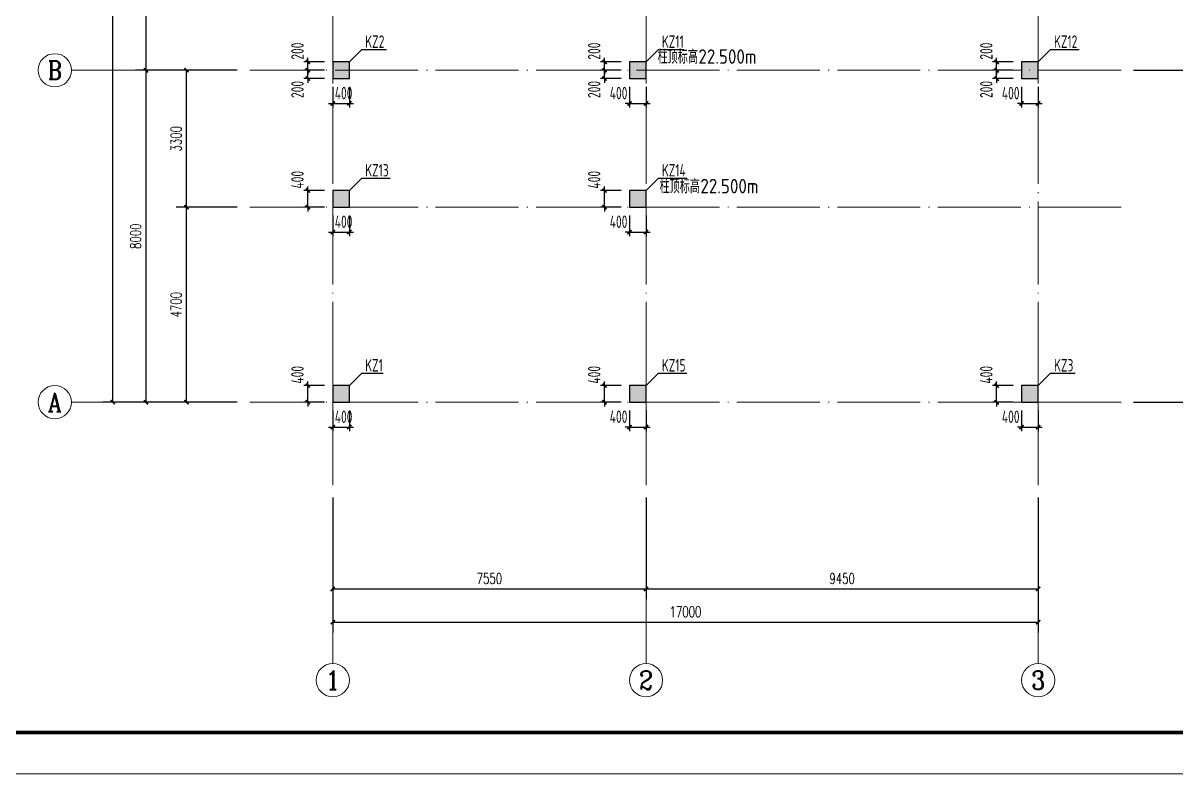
# Model space of a CAD drawing. Extents: x 3968514 to 5230306, y -516551 to -228246.
# Drawn here: x 5044058 to 5071841, y -359553 to -341457 of the extents above; entities that cross this region are included whole.
import ezdxf
from ezdxf.enums import TextEntityAlignment as Align

# ---------------------------------------------------------------- set-up
doc = ezdxf.new("R2010")
doc.units = 0
doc.header["$LTSCALE"] = 1000
doc.header["$MEASUREMENT"] = 0
doc.linetypes.add('DOTE', pattern=[2.42, 2, -0.2, 0.02, -0.2])
for name, color, linetype, lineweight in [('AXIS', 3, 'Continuous', 15), ('AXIS_TEXT', 7, 'Continuous', 15), ('COLU-DIM', 3, 'Continuous', 25), ('COLU-HATCH', 251, 'Continuous', 25), ('COLU-TEXT', 2, 'Continuous', 25), ('DOTE', 1, 'DOTE', 9), ('FRAME', 3, 'Continuous', 18), ('PUB_DIM', 3, 'Continuous', 15)]:
    doc.layers.add(name, color=color, linetype=linetype, lineweight=lineweight)
doc.layers.add('COLU', color=7, linetype='Continuous')
doc.layers.add('PUB_TEXT', color=7, linetype='Continuous')
doc.styles.add('_TCH_AXIS', font='COMPLEX', dxfattribs={"bigfont": 'GBCBIG'})
doc.styles.add('_TCH_DIM_T3', font='SIMPLEX.shx', dxfattribs={"width": 0.7, "bigfont": 'GBCBIG.shx'})
doc.styles.add('COMPLEX', font='COMPLEX')
doc.styles.add('FromPkpm', font='Tssdeng.shx', dxfattribs={"width": 0.7, "bigfont": 'hztxt.shx'})
doc.styles.get("Standard").update_dxf_attribs({"font": 'gbenor.shx', "bigfont": 'gbcbig.shx'})
doc.dimstyles.new('_TCH_ARCH&&100', dxfattribs={"dimtxt": 255, "dimasz": 100, "dimexe": 250, "dimexo": 300, "dimgap": 122.5, "dimtad": 1, "dimdec": 0, "dimzin": 0, "dimdsep": 46, "dimtxsty": '_TCH_DIM_T3', "dimblk": 'ARCHTICK', "dimcen": 0.09, "dimclrt": 7, "dimazin": 2, "dimtfac": 1, "dimtdec": 0, "dimtix": 1, "dimtmove": 2, "dimatfit": 3, "dimfxl": 150, "dimtolj": 1, "dimtzin": 0, "dimarcsym": 0})
doc.dimstyles.new('Pkpm_1', dxfattribs={"dimtxt": 250, "dimasz": 100, "dimexe": 100, "dimexo": 0.0625, "dimgap": 100, "dimtad": 1, "dimdec": 0, "dimrnd": 1, "dimzin": 0, "dimdsep": 46, "dimtxsty": 'FromPkpm', "dimblk1": 'ARCHTICK', "dimblk2": 'ARCHTICK', "dimsah": 1, "dimcen": 0.09, "dimdle": 100, "dimadec": 0, "dimazin": 0, "dimtfac": 1, "dimtdec": 0, "dimtix": 1, "dimtmove": 2, "dimatfit": 1, "dimfxl": 1, "dimtolj": 1, "dimtzin": 0, "dimarcsym": 0})

# ---------------------------------------------------------------- blocks, each defined once
blk = doc.blocks.new('A$C0B803521')
at = {"layer": 'FRAME', "lineweight": 140}
blk.add_line((-97543, 35252), (-16943, 35252), dxfattribs=at)
at = {"layer": 'FRAME', "lineweight": 18}
blk.add_line((-100043, 34252), (-15943, 34252), dxfattribs=at)
blk = doc.blocks.new('_ArchTick')
at = {"color": 0, "linetype": 'ByBlock', "const_width": 0.4}
blk.add_lwpolyline([(-0.5, -0.5), (0.5, 0.5)], dxfattribs=at)
blk = doc.blocks.new('*D746')
at = {"layer": 'COLU-DIM', "color": 0, "lineweight": -2, "transparency": 16777216}
for p, q in [((5067521, -342595), (5067521, -342495)), ((5067921, -342595), (5067421, -342595)), ((5067921, -342795), (5067421, -342795)), ((5067521, -342795), (5067521, -342595)), ((5067521, -342795), (5067521, -342895))]:
    blk.add_line(p, q, dxfattribs=at)
at = {"layer": 'Defpoints', "color": 0, "transparency": 16777216}
for p in [(5067521, -342595), (5068121, -342595), (5068121, -342795)]:
    blk.add_point(p, dxfattribs=at)
at = {"layer": 'COLU-DIM', "color": 0, "lineweight": -2, "transparency": 16777216, "xscale": 100, "yscale": 100, "zscale": 100}
for p, rotation in [((5067521, -342595), 270), ((5067521, -342795), 90)]:
    blk.add_blockref('_ArchTick', p, dxfattribs=dict(at, rotation=rotation))
at = {"layer": 'COLU-DIM', "color": 7, "transparency": 16777216, "insert": (5067271, -343057), "char_height": 300, "attachment_point": 5, "rotation": 90, "style": 'FromPkpm'}
blk.add_mtext('\\A1;200', dxfattribs=at)
blk = doc.blocks.new('*D744')
at = {"layer": 'COLU-DIM', "color": 0, "lineweight": -2, "transparency": 16777216}
for p, q in [((5058671, -342995), (5058671, -343495)), ((5059071, -342995), (5059071, -343495)), ((5058671, -343395), (5058571, -343395)), ((5058671, -343395), (5059071, -343395)), ((5059071, -343395), (5059171, -343395))]:
    blk.add_line(p, q, dxfattribs=at)
at = {"layer": 'Defpoints', "color": 0, "transparency": 16777216}
for p in [(5058671, -342795), (5059071, -342795), (5059071, -343395)]:
    blk.add_point(p, dxfattribs=at)
at = {"layer": 'COLU-DIM', "color": 0, "lineweight": -2, "transparency": 16777216, "xscale": 100, "yscale": 100, "zscale": 100}
blk.add_blockref('_ArchTick', (5058671, -343395), dxfattribs=at)
at = {"layer": 'COLU-DIM', "color": 0, "lineweight": -2, "transparency": 16777216, "xscale": 100, "yscale": 100, "zscale": 100, "rotation": 180}
blk.add_blockref('_ArchTick', (5059071, -343395), dxfattribs=at)
at = {"layer": 'COLU-DIM', "color": 7, "transparency": 16777216, "insert": (5058409, -343145), "char_height": 300, "attachment_point": 5, "style": 'FromPkpm'}
blk.add_mtext('\\A1;400', dxfattribs=at)
blk = doc.blocks.new('*D743')
at = {"layer": 'COLU-DIM', "color": 0, "lineweight": -2, "transparency": 16777216}
for p, q in [((5058671, -350795), (5058671, -351295)), ((5059071, -350795), (5059071, -351295)), ((5058671, -351195), (5058571, -351195)), ((5058671, -351195), (5059071, -351195)), ((5059071, -351195), (5059171, -351195))]:
    blk.add_line(p, q, dxfattribs=at)
at = {"layer": 'Defpoints', "color": 0, "transparency": 16777216}
for p in [(5058671, -350595), (5059071, -350595), (5059071, -351195)]:
    blk.add_point(p, dxfattribs=at)
at = {"layer": 'COLU-DIM', "color": 0, "lineweight": -2, "transparency": 16777216, "xscale": 100, "yscale": 100, "zscale": 100}
blk.add_blockref('_ArchTick', (5058671, -351195), dxfattribs=at)
at = {"layer": 'COLU-DIM', "color": 0, "lineweight": -2, "transparency": 16777216, "xscale": 100, "yscale": 100, "zscale": 100, "rotation": 180}
blk.add_blockref('_ArchTick', (5059071, -351195), dxfattribs=at)
at = {"layer": 'COLU-DIM', "color": 7, "transparency": 16777216, "insert": (5058409, -350945), "char_height": 300, "attachment_point": 5, "style": 'FromPkpm'}
blk.add_mtext('\\A1;400', dxfattribs=at)
blk = doc.blocks.new('*D742')
at = {"layer": 'COLU-DIM', "color": 0, "lineweight": -2, "transparency": 16777216}
for p, q in [((5051321, -345495), (5050821, -345495)), ((5050921, -345495), (5050921, -345395)), ((5050921, -345895), (5050921, -345495)), ((5051321, -345895), (5050821, -345895)), ((5050921, -345895), (5050921, -345995))]:
    blk.add_line(p, q, dxfattribs=at)
at = {"layer": 'Defpoints', "color": 0, "transparency": 16777216}
for p in [(5050921, -345495), (5051521, -345495), (5051521, -345895)]:
    blk.add_point(p, dxfattribs=at)
at = {"layer": 'COLU-DIM', "color": 0, "lineweight": -2, "transparency": 16777216, "xscale": 100, "yscale": 100, "zscale": 100}
for p, rotation in [((5050921, -345495), 270), ((5050921, -345895), 90)]:
    blk.add_blockref('_ArchTick', p, dxfattribs=dict(at, rotation=rotation))
at = {"layer": 'COLU-DIM', "color": 7, "transparency": 16777216, "insert": (5050671, -345233), "char_height": 300, "attachment_point": 5, "rotation": 90, "style": 'FromPkpm'}
blk.add_mtext('\\A1;400', dxfattribs=at)
blk = doc.blocks.new('*D741')
at = {"layer": 'COLU-DIM', "color": 0, "lineweight": -2, "transparency": 16777216}
for p, q in [((5058471, -342395), (5057971, -342395)), ((5058071, -342395), (5058071, -342295)), ((5058071, -342595), (5058071, -342395)), ((5058471, -342595), (5057971, -342595)), ((5058071, -342595), (5058071, -342695))]:
    blk.add_line(p, q, dxfattribs=at)
at = {"layer": 'Defpoints', "color": 0, "transparency": 16777216}
for p in [(5058071, -342395), (5058671, -342395), (5058671, -342595)]:
    blk.add_point(p, dxfattribs=at)
at = {"layer": 'COLU-DIM', "color": 0, "lineweight": -2, "transparency": 16777216, "xscale": 100, "yscale": 100, "zscale": 100}
for p, rotation in [((5058071, -342395), 270), ((5058071, -342595), 90)]:
    blk.add_blockref('_ArchTick', p, dxfattribs=dict(at, rotation=rotation))
at = {"layer": 'COLU-DIM', "color": 7, "transparency": 16777216, "insert": (5057821, -342133), "char_height": 300, "attachment_point": 5, "rotation": 90, "style": 'FromPkpm'}
blk.add_mtext('\\A1;200', dxfattribs=at)
blk = doc.blocks.new('*D740')
at = {"layer": 'COLU-DIM', "color": 0, "lineweight": -2, "transparency": 16777216}
for p, q in [((5068121, -350795), (5068121, -351295)), ((5068521, -350795), (5068521, -351295)), ((5068121, -351195), (5068021, -351195)), ((5068121, -351195), (5068521, -351195)), ((5068521, -351195), (5068621, -351195))]:
    blk.add_line(p, q, dxfattribs=at)
at = {"layer": 'Defpoints', "color": 0, "transparency": 16777216}
for p in [(5068121, -350595), (5068521, -350595), (5068521, -351195)]:
    blk.add_point(p, dxfattribs=at)
at = {"layer": 'COLU-DIM', "color": 0, "lineweight": -2, "transparency": 16777216, "xscale": 100, "yscale": 100, "zscale": 100}
blk.add_blockref('_ArchTick', (5068121, -351195), dxfattribs=at)
at = {"layer": 'COLU-DIM', "color": 0, "lineweight": -2, "transparency": 16777216, "xscale": 100, "yscale": 100, "zscale": 100, "rotation": 180}
blk.add_blockref('_ArchTick', (5068521, -351195), dxfattribs=at)
at = {"layer": 'COLU-DIM', "color": 7, "transparency": 16777216, "insert": (5067859, -350945), "char_height": 300, "attachment_point": 5, "style": 'FromPkpm'}
blk.add_mtext('\\A1;400', dxfattribs=at)
blk = doc.blocks.new('*D738')
at = {"layer": 'COLU-DIM', "color": 0, "lineweight": -2, "transparency": 16777216}
for p, q in [((5050921, -342595), (5050921, -342495)), ((5051321, -342595), (5050821, -342595)), ((5051321, -342795), (5050821, -342795)), ((5050921, -342795), (5050921, -342595)), ((5050921, -342795), (5050921, -342895))]:
    blk.add_line(p, q, dxfattribs=at)
at = {"layer": 'Defpoints', "color": 0, "transparency": 16777216}
for p in [(5050921, -342595), (5051521, -342595), (5051521, -342795)]:
    blk.add_point(p, dxfattribs=at)
at = {"layer": 'COLU-DIM', "color": 0, "lineweight": -2, "transparency": 16777216, "xscale": 100, "yscale": 100, "zscale": 100}
for p, rotation in [((5050921, -342595), 270), ((5050921, -342795), 90)]:
    blk.add_blockref('_ArchTick', p, dxfattribs=dict(at, rotation=rotation))
at = {"layer": 'COLU-DIM', "color": 7, "transparency": 16777216, "insert": (5050671, -343057), "char_height": 300, "attachment_point": 5, "rotation": 90, "style": 'FromPkpm'}
blk.add_mtext('\\A1;200', dxfattribs=at)
blk = doc.blocks.new('*D737')
at = {"layer": 'COLU-DIM', "color": 0, "lineweight": -2, "transparency": 16777216}
for p, q in [((5058471, -345495), (5057971, -345495)), ((5058071, -345495), (5058071, -345395)), ((5058071, -345895), (5058071, -345495)), ((5058471, -345895), (5057971, -345895)), ((5058071, -345895), (5058071, -345995))]:
    blk.add_line(p, q, dxfattribs=at)
at = {"layer": 'Defpoints', "color": 0, "transparency": 16777216}
for p in [(5058071, -345495), (5058671, -345495), (5058671, -345895)]:
    blk.add_point(p, dxfattribs=at)
at = {"layer": 'COLU-DIM', "color": 0, "lineweight": -2, "transparency": 16777216, "xscale": 100, "yscale": 100, "zscale": 100}
for p, rotation in [((5058071, -345495), 270), ((5058071, -345895), 90)]:
    blk.add_blockref('_ArchTick', p, dxfattribs=dict(at, rotation=rotation))
at = {"layer": 'COLU-DIM', "color": 7, "transparency": 16777216, "insert": (5057821, -345233), "char_height": 300, "attachment_point": 5, "rotation": 90, "style": 'FromPkpm'}
blk.add_mtext('\\A1;400', dxfattribs=at)
blk = doc.blocks.new('*D734')
at = {"layer": 'COLU-DIM', "color": 0, "lineweight": -2, "transparency": 16777216}
for p, q in [((5068121, -342995), (5068121, -343495)), ((5068521, -342995), (5068521, -343495)), ((5068121, -343395), (5068021, -343395)), ((5068121, -343395), (5068521, -343395)), ((5068521, -343395), (5068621, -343395))]:
    blk.add_line(p, q, dxfattribs=at)
at = {"layer": 'Defpoints', "color": 0, "transparency": 16777216}
for p in [(5068121, -342795), (5068521, -342795), (5068521, -343395)]:
    blk.add_point(p, dxfattribs=at)
at = {"layer": 'COLU-DIM', "color": 0, "lineweight": -2, "transparency": 16777216, "xscale": 100, "yscale": 100, "zscale": 100}
blk.add_blockref('_ArchTick', (5068121, -343395), dxfattribs=at)
at = {"layer": 'COLU-DIM', "color": 0, "lineweight": -2, "transparency": 16777216, "xscale": 100, "yscale": 100, "zscale": 100, "rotation": 180}
blk.add_blockref('_ArchTick', (5068521, -343395), dxfattribs=at)
at = {"layer": 'COLU-DIM', "color": 7, "transparency": 16777216, "insert": (5067859, -343145), "char_height": 300, "attachment_point": 5, "style": 'FromPkpm'}
blk.add_mtext('\\A1;400', dxfattribs=at)
blk = doc.blocks.new('*D732')
at = {"layer": 'COLU-DIM', "color": 0, "lineweight": -2, "transparency": 16777216}
for p, q in [((5051321, -342395), (5050821, -342395)), ((5050921, -342395), (5050921, -342295)), ((5050921, -342595), (5050921, -342395)), ((5051321, -342595), (5050821, -342595)), ((5050921, -342595), (5050921, -342695))]:
    blk.add_line(p, q, dxfattribs=at)
at = {"layer": 'Defpoints', "color": 0, "transparency": 16777216}
for p in [(5050921, -342395), (5051521, -342395), (5051521, -342595)]:
    blk.add_point(p, dxfattribs=at)
at = {"layer": 'COLU-DIM', "color": 0, "lineweight": -2, "transparency": 16777216, "xscale": 100, "yscale": 100, "zscale": 100}
for p, rotation in [((5050921, -342395), 270), ((5050921, -342595), 90)]:
    blk.add_blockref('_ArchTick', p, dxfattribs=dict(at, rotation=rotation))
at = {"layer": 'COLU-DIM', "color": 7, "transparency": 16777216, "insert": (5050671, -342133), "char_height": 300, "attachment_point": 5, "rotation": 90, "style": 'FromPkpm'}
blk.add_mtext('\\A1;200', dxfattribs=at)
blk = doc.blocks.new('*D730')
at = {"layer": 'COLU-DIM', "color": 0, "lineweight": -2, "transparency": 16777216}
for p, q in [((5067921, -350195), (5067421, -350195)), ((5067521, -350195), (5067521, -350095)), ((5067521, -350595), (5067521, -350195)), ((5067921, -350595), (5067421, -350595)), ((5067521, -350595), (5067521, -350695))]:
    blk.add_line(p, q, dxfattribs=at)
at = {"layer": 'Defpoints', "color": 0, "transparency": 16777216}
for p in [(5067521, -350195), (5068121, -350195), (5068121, -350595)]:
    blk.add_point(p, dxfattribs=at)
at = {"layer": 'COLU-DIM', "color": 0, "lineweight": -2, "transparency": 16777216, "xscale": 100, "yscale": 100, "zscale": 100}
for p, rotation in [((5067521, -350195), 270), ((5067521, -350595), 90)]:
    blk.add_blockref('_ArchTick', p, dxfattribs=dict(at, rotation=rotation))
at = {"layer": 'COLU-DIM', "color": 7, "transparency": 16777216, "insert": (5067271, -349933), "char_height": 300, "attachment_point": 5, "rotation": 90, "style": 'FromPkpm'}
blk.add_mtext('\\A1;400', dxfattribs=at)
blk = doc.blocks.new('*D727')
at = {"layer": 'COLU-DIM', "color": 0, "lineweight": -2, "transparency": 16777216}
for p, q in [((5067921, -342395), (5067421, -342395)), ((5067521, -342395), (5067521, -342295)), ((5067521, -342595), (5067521, -342395)), ((5067921, -342595), (5067421, -342595)), ((5067521, -342595), (5067521, -342695))]:
    blk.add_line(p, q, dxfattribs=at)
at = {"layer": 'Defpoints', "color": 0, "transparency": 16777216}
for p in [(5067521, -342395), (5068121, -342395), (5068121, -342595)]:
    blk.add_point(p, dxfattribs=at)
at = {"layer": 'COLU-DIM', "color": 0, "lineweight": -2, "transparency": 16777216, "xscale": 100, "yscale": 100, "zscale": 100}
for p, rotation in [((5067521, -342395), 270), ((5067521, -342595), 90)]:
    blk.add_blockref('_ArchTick', p, dxfattribs=dict(at, rotation=rotation))
at = {"layer": 'COLU-DIM', "color": 7, "transparency": 16777216, "insert": (5067271, -342133), "char_height": 300, "attachment_point": 5, "rotation": 90, "style": 'FromPkpm'}
blk.add_mtext('\\A1;200', dxfattribs=at)
blk = doc.blocks.new('*D726')
at = {"layer": 'COLU-DIM', "color": 0, "lineweight": -2, "transparency": 16777216}
for p, q in [((5051521, -346095), (5051521, -346595)), ((5051921, -346095), (5051921, -346595)), ((5051421, -346495), (5052021, -346495))]:
    blk.add_line(p, q, dxfattribs=at)
at = {"layer": 'Defpoints', "color": 0, "transparency": 16777216}
for p in [(5051521, -345895), (5051921, -345895), (5051921, -346495)]:
    blk.add_point(p, dxfattribs=at)
at = {"layer": 'COLU-DIM', "color": 0, "lineweight": -2, "transparency": 16777216, "xscale": 100, "yscale": 100, "zscale": 100, "rotation": 180}
blk.add_blockref('_ArchTick', (5051521, -346495), dxfattribs=at)
at = {"layer": 'COLU-DIM', "color": 0, "lineweight": -2, "transparency": 16777216, "xscale": 100, "yscale": 100, "zscale": 100}
blk.add_blockref('_ArchTick', (5051921, -346495), dxfattribs=at)
at = {"layer": 'COLU-DIM', "color": 7, "transparency": 16777216, "insert": (5051783, -346245), "char_height": 300, "attachment_point": 5, "style": 'FromPkpm'}
blk.add_mtext('\\A1;400', dxfattribs=at)
blk = doc.blocks.new('*D724')
at = {"layer": 'COLU-DIM', "color": 0, "lineweight": -2, "transparency": 16777216}
for p, q in [((5058071, -342595), (5058071, -342495)), ((5058471, -342595), (5057971, -342595)), ((5058471, -342795), (5057971, -342795)), ((5058071, -342795), (5058071, -342595)), ((5058071, -342795), (5058071, -342895))]:
    blk.add_line(p, q, dxfattribs=at)
at = {"layer": 'Defpoints', "color": 0, "transparency": 16777216}
for p in [(5058071, -342595), (5058671, -342595), (5058671, -342795)]:
    blk.add_point(p, dxfattribs=at)
at = {"layer": 'COLU-DIM', "color": 0, "lineweight": -2, "transparency": 16777216, "xscale": 100, "yscale": 100, "zscale": 100}
for p, rotation in [((5058071, -342595), 270), ((5058071, -342795), 90)]:
    blk.add_blockref('_ArchTick', p, dxfattribs=dict(at, rotation=rotation))
at = {"layer": 'COLU-DIM', "color": 7, "transparency": 16777216, "insert": (5057821, -343057), "char_height": 300, "attachment_point": 5, "rotation": 90, "style": 'FromPkpm'}
blk.add_mtext('\\A1;200', dxfattribs=at)
blk = doc.blocks.new('*D722')
at = {"layer": 'COLU-DIM', "color": 0, "lineweight": -2, "transparency": 16777216}
for p, q in [((5051521, -342995), (5051521, -343495)), ((5051921, -342995), (5051921, -343495)), ((5051421, -343395), (5052021, -343395))]:
    blk.add_line(p, q, dxfattribs=at)
at = {"layer": 'Defpoints', "color": 0, "transparency": 16777216}
for p in [(5051521, -342795), (5051921, -342795), (5051921, -343395)]:
    blk.add_point(p, dxfattribs=at)
at = {"layer": 'COLU-DIM', "color": 0, "lineweight": -2, "transparency": 16777216, "xscale": 100, "yscale": 100, "zscale": 100, "rotation": 180}
blk.add_blockref('_ArchTick', (5051521, -343395), dxfattribs=at)
at = {"layer": 'COLU-DIM', "color": 0, "lineweight": -2, "transparency": 16777216, "xscale": 100, "yscale": 100, "zscale": 100}
blk.add_blockref('_ArchTick', (5051921, -343395), dxfattribs=at)
at = {"layer": 'COLU-DIM', "color": 7, "transparency": 16777216, "insert": (5051783, -343145), "char_height": 300, "attachment_point": 5, "style": 'FromPkpm'}
blk.add_mtext('\\A1;400', dxfattribs=at)
blk = doc.blocks.new('*D721')
at = {"layer": 'COLU-DIM', "color": 0, "lineweight": -2, "transparency": 16777216}
for p, q in [((5058671, -346095), (5058671, -346595)), ((5059071, -346095), (5059071, -346595)), ((5058671, -346495), (5058571, -346495)), ((5058671, -346495), (5059071, -346495)), ((5059071, -346495), (5059171, -346495))]:
    blk.add_line(p, q, dxfattribs=at)
at = {"layer": 'Defpoints', "color": 0, "transparency": 16777216}
for p in [(5058671, -345895), (5059071, -345895), (5059071, -346495)]:
    blk.add_point(p, dxfattribs=at)
at = {"layer": 'COLU-DIM', "color": 0, "lineweight": -2, "transparency": 16777216, "xscale": 100, "yscale": 100, "zscale": 100}
blk.add_blockref('_ArchTick', (5058671, -346495), dxfattribs=at)
at = {"layer": 'COLU-DIM', "color": 0, "lineweight": -2, "transparency": 16777216, "xscale": 100, "yscale": 100, "zscale": 100, "rotation": 180}
blk.add_blockref('_ArchTick', (5059071, -346495), dxfattribs=at)
at = {"layer": 'COLU-DIM', "color": 7, "transparency": 16777216, "insert": (5058409, -346245), "char_height": 300, "attachment_point": 5, "style": 'FromPkpm'}
blk.add_mtext('\\A1;400', dxfattribs=at)
blk = doc.blocks.new('*D720')
at = {"layer": 'COLU-DIM', "color": 0, "lineweight": -2, "transparency": 16777216}
for p, q in [((5058471, -350195), (5057971, -350195)), ((5058071, -350195), (5058071, -350095)), ((5058071, -350595), (5058071, -350195)), ((5058471, -350595), (5057971, -350595)), ((5058071, -350595), (5058071, -350695))]:
    blk.add_line(p, q, dxfattribs=at)
at = {"layer": 'Defpoints', "color": 0, "transparency": 16777216}
for p in [(5058071, -350195), (5058671, -350195), (5058671, -350595)]:
    blk.add_point(p, dxfattribs=at)
at = {"layer": 'COLU-DIM', "color": 0, "lineweight": -2, "transparency": 16777216, "xscale": 100, "yscale": 100, "zscale": 100}
for p, rotation in [((5058071, -350195), 270), ((5058071, -350595), 90)]:
    blk.add_blockref('_ArchTick', p, dxfattribs=dict(at, rotation=rotation))
at = {"layer": 'COLU-DIM', "color": 7, "transparency": 16777216, "insert": (5057821, -349933), "char_height": 300, "attachment_point": 5, "rotation": 90, "style": 'FromPkpm'}
blk.add_mtext('\\A1;400', dxfattribs=at)
blk = doc.blocks.new('*D719')
at = {"layer": 'COLU-DIM', "color": 0, "lineweight": -2, "transparency": 16777216}
for p, q in [((5051521, -350795), (5051521, -351295)), ((5051921, -350795), (5051921, -351295)), ((5051421, -351195), (5052021, -351195))]:
    blk.add_line(p, q, dxfattribs=at)
at = {"layer": 'Defpoints', "color": 0, "transparency": 16777216}
for p in [(5051521, -350595), (5051921, -350595), (5051921, -351195)]:
    blk.add_point(p, dxfattribs=at)
at = {"layer": 'COLU-DIM', "color": 0, "lineweight": -2, "transparency": 16777216, "xscale": 100, "yscale": 100, "zscale": 100, "rotation": 180}
blk.add_blockref('_ArchTick', (5051521, -351195), dxfattribs=at)
at = {"layer": 'COLU-DIM', "color": 0, "lineweight": -2, "transparency": 16777216, "xscale": 100, "yscale": 100, "zscale": 100}
blk.add_blockref('_ArchTick', (5051921, -351195), dxfattribs=at)
at = {"layer": 'COLU-DIM', "color": 7, "transparency": 16777216, "insert": (5051783, -350945), "char_height": 300, "attachment_point": 5, "style": 'FromPkpm'}
blk.add_mtext('\\A1;400', dxfattribs=at)
blk = doc.blocks.new('*D718')
at = {"layer": 'COLU-DIM', "color": 0, "lineweight": -2, "transparency": 16777216}
for p, q in [((5051321, -350195), (5050821, -350195)), ((5050921, -350195), (5050921, -350095)), ((5050921, -350595), (5050921, -350195)), ((5051321, -350595), (5050821, -350595)), ((5050921, -350595), (5050921, -350695))]:
    blk.add_line(p, q, dxfattribs=at)
at = {"layer": 'Defpoints', "color": 0, "transparency": 16777216}
for p in [(5050921, -350195), (5051521, -350195), (5051521, -350595)]:
    blk.add_point(p, dxfattribs=at)
at = {"layer": 'COLU-DIM', "color": 0, "lineweight": -2, "transparency": 16777216, "xscale": 100, "yscale": 100, "zscale": 100}
for p, rotation in [((5050921, -350195), 270), ((5050921, -350595), 90)]:
    blk.add_blockref('_ArchTick', p, dxfattribs=dict(at, rotation=rotation))
at = {"layer": 'COLU-DIM', "color": 7, "transparency": 16777216, "insert": (5050671, -349933), "char_height": 300, "attachment_point": 5, "rotation": 90, "style": 'FromPkpm'}
blk.add_mtext('\\A1;400', dxfattribs=at)
blk = doc.blocks.new('_AXISO')
blk.add_circle((0, 0), 0.5)
at = {"layer": 'AXIS_TEXT', "style": 'COMPLEX', "width": 1.041667}
blk.add_attdef('A', text='', height=0.56, dxfattribs=at).set_placement((-0.25, -0.28), (0.25, -0.28), align=Align.FIT)
blk = doc.blocks.new('*D1341')
at = {"layer": 'AXIS', "color": 0, "lineweight": -2, "transparency": 16777216}
for p, q in [((0, -44300), (0, -47550)), ((17000, -44300), (17000, -47550)), ((0, -47300), (17000, -47300))]:
    blk.add_line(p, q, dxfattribs=at)
at = {"layer": 'Defpoints', "color": 0, "transparency": 16777216}
for p in [(0, -44000), (17000, -44000), (17000, -47300)]:
    blk.add_point(p, dxfattribs=at)
at = {"layer": 'AXIS', "color": 0, "lineweight": -2, "transparency": 16777216, "xscale": 100, "yscale": 100, "zscale": 100, "rotation": 180}
blk.add_blockref('_ArchTick', (0, -47300), dxfattribs=at)
at = {"layer": 'AXIS', "color": 0, "lineweight": -2, "transparency": 16777216, "xscale": 100, "yscale": 100, "zscale": 100}
blk.add_blockref('_ArchTick', (17000, -47300), dxfattribs=at)
at = {"layer": 'AXIS', "color": 7, "transparency": 16777216, "insert": (8500, -47050), "char_height": 255, "attachment_point": 5, "style": '_TCH_DIM_T3'}
blk.add_mtext('\\A1;17000', dxfattribs=at)
blk = doc.blocks.new('*D1342')
at = {"layer": 'AXIS', "color": 0, "lineweight": -2, "transparency": 16777216}
for p, q in [((0, -44300), (0, -46750)), ((7550, -44300), (7550, -46750)), ((0, -46500), (7550, -46500))]:
    blk.add_line(p, q, dxfattribs=at)
at = {"layer": 'Defpoints', "color": 0, "transparency": 16777216}
for p in [(0, -44000), (7550, -44000), (7550, -46500)]:
    blk.add_point(p, dxfattribs=at)
at = {"layer": 'AXIS', "color": 0, "lineweight": -2, "transparency": 16777216, "xscale": 100, "yscale": 100, "zscale": 100, "rotation": 180}
blk.add_blockref('_ArchTick', (0, -46500), dxfattribs=at)
at = {"layer": 'AXIS', "color": 0, "lineweight": -2, "transparency": 16777216, "xscale": 100, "yscale": 100, "zscale": 100}
blk.add_blockref('_ArchTick', (7550, -46500), dxfattribs=at)
at = {"layer": 'AXIS', "color": 7, "transparency": 16777216, "insert": (3775, -46250), "char_height": 255, "attachment_point": 5, "style": '_TCH_DIM_T3'}
blk.add_mtext('\\A1;7550', dxfattribs=at)
blk = doc.blocks.new('*D1343')
at = {"layer": 'AXIS', "color": 0, "lineweight": -2, "transparency": 16777216}
for p, q in [((7550, -44300), (7550, -46750)), ((17000, -44300), (17000, -46750)), ((7550, -46500), (17000, -46500))]:
    blk.add_line(p, q, dxfattribs=at)
at = {"layer": 'Defpoints', "color": 0, "transparency": 16777216}
for p in [(7550, -44000), (17000, -44000), (17000, -46500)]:
    blk.add_point(p, dxfattribs=at)
at = {"layer": 'AXIS', "color": 0, "lineweight": -2, "transparency": 16777216, "xscale": 100, "yscale": 100, "zscale": 100, "rotation": 180}
blk.add_blockref('_ArchTick', (7550, -46500), dxfattribs=at)
at = {"layer": 'AXIS', "color": 0, "lineweight": -2, "transparency": 16777216, "xscale": 100, "yscale": 100, "zscale": 100}
blk.add_blockref('_ArchTick', (17000, -46500), dxfattribs=at)
at = {"layer": 'AXIS', "color": 7, "transparency": 16777216, "insert": (12275, -46250), "char_height": 255, "attachment_point": 5, "style": '_TCH_DIM_T3'}
blk.add_mtext('\\A1;9450', dxfattribs=at)
blk = doc.blocks.new('*D1347')
at = {"layer": 'AXIS', "color": 0, "lineweight": -2, "transparency": 16777216}
for p, q in [((19300, 0), (22550, 0)), ((22300, -42000), (22300, 0)), ((19300, -42000), (22550, -42000))]:
    blk.add_line(p, q, dxfattribs=at)
at = {"layer": 'Defpoints', "color": 0, "transparency": 16777216}
for p in [(19000, 0), (22300, 0), (19000, -42000)]:
    blk.add_point(p, dxfattribs=at)
at = {"layer": 'AXIS', "color": 0, "lineweight": -2, "transparency": 16777216, "xscale": 100, "yscale": 100, "zscale": 100}
for p, rotation in [((22300, 0), 90), ((22300, -42000), 270)]:
    blk.add_blockref('_ArchTick', p, dxfattribs=dict(at, rotation=rotation))
at = {"layer": 'AXIS', "color": 7, "transparency": 16777216, "insert": (22050, -21000), "char_height": 255, "attachment_point": 5, "rotation": 90, "style": '_TCH_DIM_T3'}
blk.add_mtext('\\A1;42000', dxfattribs=at)
blk = doc.blocks.new('*D1348')
at = {"layer": 'AXIS', "color": 0, "lineweight": -2, "transparency": 16777216}
for p, q in [((19300, -34000), (21750, -34000)), ((21500, -42000), (21500, -34000)), ((19300, -42000), (21750, -42000))]:
    blk.add_line(p, q, dxfattribs=at)
at = {"layer": 'Defpoints', "color": 0, "transparency": 16777216}
for p in [(19000, -34000), (21500, -34000), (19000, -42000)]:
    blk.add_point(p, dxfattribs=at)
at = {"layer": 'AXIS', "color": 0, "lineweight": -2, "transparency": 16777216, "xscale": 100, "yscale": 100, "zscale": 100}
for p, rotation in [((21500, -34000), 90), ((21500, -42000), 270)]:
    blk.add_blockref('_ArchTick', p, dxfattribs=dict(at, rotation=rotation))
at = {"layer": 'AXIS', "color": 7, "transparency": 16777216, "insert": (21250, -38000), "char_height": 255, "attachment_point": 5, "rotation": 90, "style": '_TCH_DIM_T3'}
blk.add_mtext('\\A1;8000', dxfattribs=at)
blk = doc.blocks.new('*D1349')
at = {"layer": 'AXIS', "color": 0, "lineweight": -2, "transparency": 16777216}
for p, q in [((19300, -25500), (21750, -25500)), ((21500, -34000), (21500, -25500)), ((19300, -34000), (21750, -34000))]:
    blk.add_line(p, q, dxfattribs=at)
at = {"layer": 'Defpoints', "color": 0, "transparency": 16777216}
for p in [(19000, -25500), (21500, -25500), (19000, -34000)]:
    blk.add_point(p, dxfattribs=at)
at = {"layer": 'AXIS', "color": 0, "lineweight": -2, "transparency": 16777216, "xscale": 100, "yscale": 100, "zscale": 100}
for p, rotation in [((21500, -25500), 90), ((21500, -34000), 270)]:
    blk.add_blockref('_ArchTick', p, dxfattribs=dict(at, rotation=rotation))
at = {"layer": 'AXIS', "color": 7, "transparency": 16777216, "insert": (21250, -29750), "char_height": 255, "attachment_point": 5, "rotation": 90, "style": '_TCH_DIM_T3'}
blk.add_mtext('\\A1;8500', dxfattribs=at)
blk = doc.blocks.new('*D1353')
at = {"layer": 'AXIS', "color": 0, "lineweight": -2, "transparency": 16777216}
for p, q in [((-2300, 0), (-5550, 0)), ((-5300, -42000), (-5300, 0)), ((-2300, -42000), (-5550, -42000))]:
    blk.add_line(p, q, dxfattribs=at)
at = {"layer": 'Defpoints', "color": 0, "transparency": 16777216}
for p in [(-5300, 0), (-2000, 0), (-2000, -42000)]:
    blk.add_point(p, dxfattribs=at)
at = {"layer": 'AXIS', "color": 0, "lineweight": -2, "transparency": 16777216, "xscale": 100, "yscale": 100, "zscale": 100}
for p, rotation in [((-5300, 0), 90), ((-5300, -42000), 270)]:
    blk.add_blockref('_ArchTick', p, dxfattribs=dict(at, rotation=rotation))
at = {"layer": 'AXIS', "color": 7, "transparency": 16777216, "insert": (-5550, -21000), "char_height": 255, "attachment_point": 5, "rotation": 90, "style": '_TCH_DIM_T3'}
blk.add_mtext('\\A1;42000', dxfattribs=at)
blk = doc.blocks.new('*D1354')
at = {"layer": 'AXIS', "color": 0, "lineweight": -2, "transparency": 16777216}
for p, q in [((-2300, -34000), (-4750, -34000)), ((-4500, -42000), (-4500, -34000)), ((-2300, -42000), (-4750, -42000))]:
    blk.add_line(p, q, dxfattribs=at)
at = {"layer": 'Defpoints', "color": 0, "transparency": 16777216}
for p in [(-4500, -34000), (-2000, -34000), (-2000, -42000)]:
    blk.add_point(p, dxfattribs=at)
at = {"layer": 'AXIS', "color": 0, "lineweight": -2, "transparency": 16777216, "xscale": 100, "yscale": 100, "zscale": 100}
for p, rotation in [((-4500, -34000), 90), ((-4500, -42000), 270)]:
    blk.add_blockref('_ArchTick', p, dxfattribs=dict(at, rotation=rotation))
at = {"layer": 'AXIS', "color": 7, "transparency": 16777216, "insert": (-4750, -38000), "char_height": 255, "attachment_point": 5, "rotation": 90, "style": '_TCH_DIM_T3'}
blk.add_mtext('\\A1;8000', dxfattribs=at)
blk = doc.blocks.new('*D1355')
at = {"layer": 'AXIS', "color": 0, "lineweight": -2, "transparency": 16777216}
for p, q in [((-2300, -25500), (-4750, -25500)), ((-4500, -34000), (-4500, -25500)), ((-2300, -34000), (-4750, -34000))]:
    blk.add_line(p, q, dxfattribs=at)
at = {"layer": 'Defpoints', "color": 0, "transparency": 16777216}
for p in [(-4500, -25500), (-2000, -25500), (-2000, -34000)]:
    blk.add_point(p, dxfattribs=at)
at = {"layer": 'AXIS', "color": 0, "lineweight": -2, "transparency": 16777216, "xscale": 100, "yscale": 100, "zscale": 100}
for p, rotation in [((-4500, -25500), 90), ((-4500, -34000), 270)]:
    blk.add_blockref('_ArchTick', p, dxfattribs=dict(at, rotation=rotation))
at = {"layer": 'AXIS', "color": 7, "transparency": 16777216, "insert": (-4750, -29750), "char_height": 255, "attachment_point": 5, "rotation": 90, "style": '_TCH_DIM_T3'}
blk.add_mtext('\\A1;8500', dxfattribs=at)
blk = doc.blocks.new('*D1239')
at = {"layer": 'Defpoints', "color": 0, "transparency": 16777216}
for p in [(5047996, -345895), (5049521, -345895), (5049521, -350595)]:
    blk.add_point(p, dxfattribs=at)
at = {"layer": 'PUB_DIM', "color": 0, "lineweight": -2, "transparency": 16777216}
for p, q in [((5049221, -345895), (5047746, -345895)), ((5047996, -350595), (5047996, -345895)), ((5049221, -350595), (5047746, -350595))]:
    blk.add_line(p, q, dxfattribs=at)
at = {"layer": 'PUB_DIM', "color": 0, "lineweight": -2, "transparency": 16777216, "xscale": 100, "yscale": 100, "zscale": 100}
for p, rotation in [((5047996, -345895), 90), ((5047996, -350595), 270)]:
    blk.add_blockref('_ArchTick', p, dxfattribs=dict(at, rotation=rotation))
at = {"layer": 'PUB_DIM', "color": 7, "transparency": 16777216, "insert": (5047746, -348245), "char_height": 255, "attachment_point": 5, "rotation": 90, "style": '_TCH_DIM_T3'}
blk.add_mtext('\\A1;4700', dxfattribs=at)
blk = doc.blocks.new('*D1240')
at = {"layer": 'Defpoints', "color": 0, "transparency": 16777216}
for p in [(5047996, -342595), (5049521, -342595), (5049521, -345895)]:
    blk.add_point(p, dxfattribs=at)
at = {"layer": 'PUB_DIM', "color": 0, "lineweight": -2, "transparency": 16777216}
for p, q in [((5049221, -342595), (5047746, -342595)), ((5047996, -345895), (5047996, -342595)), ((5049221, -345895), (5047746, -345895))]:
    blk.add_line(p, q, dxfattribs=at)
at = {"layer": 'PUB_DIM', "color": 0, "lineweight": -2, "transparency": 16777216, "xscale": 100, "yscale": 100, "zscale": 100}
for p, rotation in [((5047996, -342595), 90), ((5047996, -345895), 270)]:
    blk.add_blockref('_ArchTick', p, dxfattribs=dict(at, rotation=rotation))
at = {"layer": 'PUB_DIM', "color": 7, "transparency": 16777216, "insert": (5047746, -344245), "char_height": 255, "attachment_point": 5, "rotation": 90, "style": '_TCH_DIM_T3'}
blk.add_mtext('\\A1;3300', dxfattribs=at)
blk = doc.blocks.new('A$Cbcbeac01')
at = {"layer": 'AXIS'}
for p, q in [((-2300, -34000), (-6300, -34000)), ((19300, -34000), (23300, -34000)), ((-2300, -42000), (-6300, -42000)), ((19300, -42000), (23300, -42000)), ((0, -44300), (0, -48300)), ((7550, -44300), (7550, -48300)), ((17000, -44300), (17000, -48300))]:
    blk.add_line(p, q, dxfattribs=at)
at = {"layer": 'DOTE'}
for p, q in [((0, -44000), (0, 2000)), ((7550, -44000), (7550, 2000)), ((17000, -44000), (17000, 2000)), ((19000, -34000), (-2000, -34000)), ((19000, -42000), (-2000, -42000))]:
    blk.add_line(p, q, dxfattribs=at)
at = {"layer": 'AXIS'}
ref = blk.add_blockref('_AXISO', (-6700, -34000), dxfattribs=dict(at, xscale=800, yscale=800, zscale=800))
ref.add_attrib('A', 'B', dxfattribs={"layer": 'AXIS_TEXT', "height": 448.3, "style": '_TCH_AXIS', "width": 0.924665}).set_placement((-6867.8, -34224.2), (-6532.2, -34224.2), align=Align.FIT)
ref = blk.add_blockref('_AXISO', (-6700, -42000), dxfattribs=dict(at, xscale=800, yscale=800, zscale=800))
ref.add_attrib('A', 'A', dxfattribs={"layer": 'AXIS_TEXT', "height": 450.2, "style": '_TCH_AXIS', "width": 0.863198}).set_placement((-6866.5, -42225.1), (-6533.5, -42225.1), align=Align.FIT)
ref = blk.add_blockref('_AXISO', (0, -48700), dxfattribs=dict(at, xscale=800, yscale=800, zscale=800))
ref.add_attrib('A', '1', dxfattribs={"layer": 'AXIS_TEXT', "height": 449.3, "style": '_TCH_AXIS', "width": 1.736434}).set_placement((-167.2, -48924.6), (167.2, -48924.6), align=Align.FIT)
ref = blk.add_blockref('_AXISO', (7550, -48700), dxfattribs=dict(at, xscale=800, yscale=800, zscale=800))
ref.add_attrib('A', '2', dxfattribs={"layer": 'AXIS_TEXT', "height": 451.1, "style": '_TCH_AXIS', "width": 1.103448}).set_placement((7384.1, -48925.5), (7715.9, -48925.5), align=Align.FIT)
ref = blk.add_blockref('_AXISO', (17000, -48700), dxfattribs=dict(at, xscale=800, yscale=800, zscale=800))
ref.add_attrib('A', '3', dxfattribs={"layer": 'AXIS_TEXT', "height": 453.8, "style": '_TCH_AXIS', "width": 1.084746}).set_placement((16835.9, -48926.9), (17164.1, -48926.9), align=Align.FIT)
for p1, p2, distance, picture, middle in [((-2000, -42000), (-2000, 0), 3300, '*D1353', (-5550, -21000)), ((19000, -42000), (19000, 0), -3300, '*D1347', (22050, -21000)), ((-2000, -34000), (-2000, -25500), 2500, '*D1355', (-4750, -29750)), ((19000, -34000), (19000, -25500), -2500, '*D1349', (21250, -29750)), ((-2000, -42000), (-2000, -34000), 2500, '*D1354', (-4750, -38000)), ((19000, -42000), (19000, -34000), -2500, '*D1348', (21250, -38000)), ((0, -44000), (17000, -44000), -3300, '*D1341', (8500, -47050)), ((0, -44000), (7550, -44000), -2500, '*D1342', (3775, -46250)), ((7550, -44000), (17000, -44000), -2500, '*D1343', (12275, -46250))]:
    dim = blk.add_aligned_dim(p1=p1, p2=p2, distance=distance, dimstyle='_TCH_ARCH&&100', dxfattribs=at)
    dim.commit()
    dim.dimension.update_dxf_attribs({"geometry": picture, "text_midpoint": middle})

msp = doc.modelspace()

# ---------------------------------------------------------------- hatches: boundary and pattern name
at = {"layer": 'COLU-HATCH', "transparency": 33554687}
for points in [[(5051921.31821, -342794.70505), (5051921.31821, -342394.70505), (5051521.31821, -342394.70505), (5051521.31821, -342794.70505)], [(5059071.31821, -342794.70505), (5059071.31821, -342394.70505), (5058671.31821, -342394.70505), (5058671.31821, -342794.70505)], [(5068521.31821, -342794.70505), (5068521.31821, -342394.70505), (5068121.31821, -342394.70505), (5068121.31821, -342794.70505)], [(5051921.31821, -345894.70505), (5051921.31821, -345494.70505), (5051521.31821, -345494.70505), (5051521.31821, -345894.70505)], [(5059071.31821, -345894.70505), (5059071.31821, -345494.70505), (5058671.31821, -345494.70505), (5058671.31821, -345894.70505)], [(5051921.31821, -350594.70505), (5051921.31821, -350194.70505), (5051521.31821, -350194.70505), (5051521.31821, -350594.70505)], [(5059071.31821, -350594.70505), (5059071.31821, -350194.70505), (5058671.31821, -350194.70505), (5058671.31821, -350594.70505)], [(5068521.31821, -350594.70505), (5068521.31821, -350194.70505), (5068121.31821, -350194.70505), (5068121.31821, -350594.70505)]]:
    msp.add_hatch(color=256, dxfattribs=at).paths.add_polyline_path(points, flags=0)

# ---------------------------------------------------------------- linework, layer by layer
at = {"layer": 'COLU', "elevation": -0.30417}
for points in [[(5051921.31821, -342794.70505), (5051921.31821, -342394.70505), (5051521.31821, -342394.70505), (5051521.31821, -342794.70505)], [(5059071.31821, -342794.70505), (5059071.31821, -342394.70505), (5058671.31821, -342394.70505), (5058671.31821, -342794.70505)], [(5068521.31821, -342794.70505), (5068521.31821, -342394.70505), (5068121.31821, -342394.70505), (5068121.31821, -342794.70505)], [(5051921.31821, -345894.70505), (5051921.31821, -345494.70505), (5051521.31821, -345494.70505), (5051521.31821, -345894.70505)], [(5059071.31821, -345894.70505), (5059071.31821, -345494.70505), (5058671.31821, -345494.70505), (5058671.31821, -345894.70505)], [(5051921.31821, -350594.70505), (5051921.31821, -350194.70505), (5051521.31821, -350194.70505), (5051521.31821, -350594.70505)], [(5059071.31821, -350594.70505), (5059071.31821, -350194.70505), (5058671.31821, -350194.70505), (5058671.31821, -350594.70505)], [(5068521.31821, -350594.70505), (5068521.31821, -350194.70505), (5068121.31821, -350194.70505), (5068121.31821, -350594.70505)]]:
    msp.add_lwpolyline(points, close=True, dxfattribs=at)
at = {"layer": 'COLU-TEXT'}
for p, q in [((5051921.31821, -342394.70505, -0.30417), (5052221.31821, -342094.70408, -0.30417)), ((5052221.31821, -342094.70408, -0.30417), (5052812.51743, -342094.70408, -0.30417)), ((5059071.31821, -342394.70505, -0.30417), (5059371.31821, -342094.70408, -0.30417)), ((5059371.31821, -342094.70408, -0.30417), (5059983.51743, -342094.70408, -0.30417)), ((5068521.31821, -342394.70505, -0.30417), (5068821.31821, -342094.70408, -0.30417)), ((5068821.31821, -342094.70408, -0.30417), (5069505.96665, -342094.70408, -0.30417)), ((5051921.31821, -345494.70505, -0.30417), (5052221.31821, -345194.70505, -0.30417)), ((5052221.31821, -345194.70505, -0.30417), (5052905.9686, -345194.70505, -0.30417)), ((5059071.31821, -345494.70505, -0.30417), (5059371.31821, -345194.70505, -0.30417)), ((5059371.31821, -345194.70505, -0.30417), (5060063.8436, -345194.70505, -0.30417)), ((5051921.31821, -350194.70505, -0.30417), (5052221.31821, -349894.70505, -0.30417)), ((5052221.31821, -349894.70505, -0.30417), (5052740.06821, -349894.70505, -0.30417)), ((5059071.31821, -350194.70505, -0.30417), (5059371.31821, -349894.70505, -0.30417)), ((5059371.31821, -349894.70505, -0.30417), (5060055.9686, -349894.70505, -0.30417)), ((5068521.31821, -350194.70505, -0.30417), (5068821.31821, -349894.70505, -0.30417)), ((5068821.31821, -349894.70505, -0.30417), (5069412.51743, -349894.70505, -0.30417))]:
    msp.add_line(p, q, dxfattribs=at)
at = {"layer": 'DOTE'}
msp.add_line((5070521.31821, -345894.70505, -0.30417), (5049521.31821, -345894.70505, -0.30417), dxfattribs=at)

# ---------------------------------------------------------------- block references
for name, p in [('A$C0B803521', (5138030.47026, -393805.3043)), ('A$Cbcbeac01', (5051521.31821, -308594.70505, -0.30417))]:
    msp.add_blockref(name, p)

# ---------------------------------------------------------------- texts
at = {"layer": 'COLU-TEXT', "style": 'FromPkpm', "width": 0.7}
for s, p in [('KZ2', (5052304.31821, -342054.70408, -0.30417)), ('KZ11', (5059454.31821, -342054.70408, -0.30417)), ('KZ12', (5068904.31821, -342054.70408, -0.30417)), ('KZ13', (5052304.31821, -345154.70505, -0.30417)), ('KZ14', (5059454.31821, -345154.70505, -0.30417)), ('KZ1', (5052304.31821, -349854.70505, -0.30417)), ('KZ15', (5059454.31821, -349854.70505, -0.30417)), ('KZ3', (5068904.31821, -349854.70505, -0.30417))]:
    msp.add_text(s, height=300, dxfattribs=at).set_placement(p)
at = {"layer": 'PUB_TEXT'}
for s, height, p in [('柱顶标高', 337.588652, (5059349.97252, -342439.3736)), ('22.500m', 350, (5060332.95124, -342439.3736)), ('柱顶标高', 337.588652, (5059397.55426, -345561.51239)), ('22.500m', 350, (5060380.53298, -345561.51239))]:
    msp.add_text(s, height=height, dxfattribs=at).set_placement(p)

# ---------------------------------------------------------------- dimensions: what is measured, and where the dimension line sits
at = {"layer": 'COLU-DIM'}
for base, p1, p2, angle, picture, middle in [((5050921.31821, -342394.70505, -0.30417), (5051521.31821, -342594.70505, -0.30417), (5051521.31821, -342394.70505, -0.30417), 90, '*D732', (5050671.31821, -342132.70505, -0.30417)), ((5058071.31821, -342394.70505, -0.30417), (5058671.31821, -342594.70505, -0.30417), (5058671.31821, -342394.70505, -0.30417), 90, '*D741', (5057821.31821, -342132.70505, -0.30417)), ((5067521.31821, -342394.70505, -0.30417), (5068121.31821, -342594.70505, -0.30417), (5068121.31821, -342394.70505, -0.30417), 90, '*D727', (5067271.31821, -342132.70505, -0.30417)), ((5050921.31821, -342594.70505, -0.30417), (5051521.31821, -342794.70505, -0.30417), (5051521.31821, -342594.70505, -0.30417), 90, '*D738', (5050671.31821, -343056.70505, -0.30417)), ((5058071.31821, -342594.70505, -0.30417), (5058671.31821, -342794.70505, -0.30417), (5058671.31821, -342594.70505, -0.30417), 90, '*D724', (5057821.31821, -343056.70505, -0.30417)), ((5067521.31821, -342594.70505, -0.30417), (5068121.31821, -342794.70505, -0.30417), (5068121.31821, -342594.70505, -0.30417), 90, '*D746', (5067271.31821, -343056.70505, -0.30417)), ((5051921.31821, -343394.70505, -0.30417), (5051521.31821, -342794.70505, -0.30417), (5051921.31821, -342794.70505, -0.30417), 0, '*D722', (5051783.31821, -343144.70505, -0.30417)), ((5059071.31821, -343394.70505, -0.30417), (5058671.31821, -342794.70505, -0.30417), (5059071.31821, -342794.70505, -0.30417), 0, '*D744', (5058409.31821, -343144.70505, -0.30417)), ((5068521.31821, -343394.70505, -0.30417), (5068121.31821, -342794.70505, -0.30417), (5068521.31821, -342794.70505, -0.30417), 0, '*D734', (5067859.31821, -343144.70505, -0.30417)), ((5050921.31821, -345494.70505, -0.30417), (5051521.31821, -345894.70505, -0.30417), (5051521.31821, -345494.70505, -0.30417), 90, '*D742', (5050671.31821, -345232.70505, -0.30417)), ((5058071.31821, -345494.70505, -0.30417), (5058671.31821, -345894.70505, -0.30417), (5058671.31821, -345494.70505, -0.30417), 90, '*D737', (5057821.31821, -345232.70505, -0.30417)), ((5051921.31821, -346494.70505, -0.30417), (5051521.31821, -345894.70505, -0.30417), (5051921.31821, -345894.70505, -0.30417), 0, '*D726', (5051783.31821, -346244.70505, -0.30417)), ((5059071.31821, -346494.70505, -0.30417), (5058671.31821, -345894.70505, -0.30417), (5059071.31821, -345894.70505, -0.30417), 0, '*D721', (5058409.31821, -346244.70505, -0.30417)), ((5050921.31821, -350194.70505, -0.30417), (5051521.31821, -350594.70505, -0.30417), (5051521.31821, -350194.70505, -0.30417), 90, '*D718', (5050671.31821, -349932.70505, -0.30417)), ((5058071.31821, -350194.70505, -0.30417), (5058671.31821, -350594.70505, -0.30417), (5058671.31821, -350194.70505, -0.30417), 90, '*D720', (5057821.31821, -349932.70505, -0.30417)), ((5067521.31821, -350194.70505, -0.30417), (5068121.31821, -350594.70505, -0.30417), (5068121.31821, -350194.70505, -0.30417), 90, '*D730', (5067271.31821, -349932.70505, -0.30417)), ((5051921.31821, -351194.70505, -0.30417), (5051521.31821, -350594.70505, -0.30417), (5051921.31821, -350594.70505, -0.30417), 0, '*D719', (5051783.31821, -350944.70505, -0.30417)), ((5059071.31821, -351194.70505, -0.30417), (5058671.31821, -350594.70505, -0.30417), (5059071.31821, -350594.70505, -0.30417), 0, '*D743', (5058409.31821, -350944.70505, -0.30417)), ((5068521.31821, -351194.70505, -0.30417), (5068121.31821, -350594.70505, -0.30417), (5068521.31821, -350594.70505, -0.30417), 0, '*D740', (5067859.31821, -350944.70505, -0.30417))]:
    dim = msp.add_linear_dim(base=base, p1=p1, p2=p2, angle=angle, dimstyle='Pkpm_1', override={"dimscale": 1, "dimtxt": 300, "dimasz": 100, "dimexe": 100, "dimexo": 200, "dimtad": 1, "dimtih": 0, "dimtoh": 0, "dimdle": 100, "dimclrt": 7}, dxfattribs=at)
    dim.commit()
    dim.dimension.update_dxf_attribs({"geometry": picture, "text_midpoint": middle, "dimtype": 129})
at = {"layer": 'PUB_DIM'}
for p1, p2, picture, middle in [((5049521.31821, -345894.70505), (5049521.31821, -342594.70505), '*D1240', (5047746.31821, -344244.70505)), ((5049521.31821, -350594.70505), (5049521.31821, -345894.70505), '*D1239', (5047746.31821, -348244.70505))]:
    dim = msp.add_aligned_dim(p1=p1, p2=p2, distance=1525, dimstyle='_TCH_ARCH&&100', dxfattribs=at)
    dim.commit()
    dim.dimension.update_dxf_attribs({"geometry": picture, "text_midpoint": middle})

doc.saveas('drawing.dxf')
